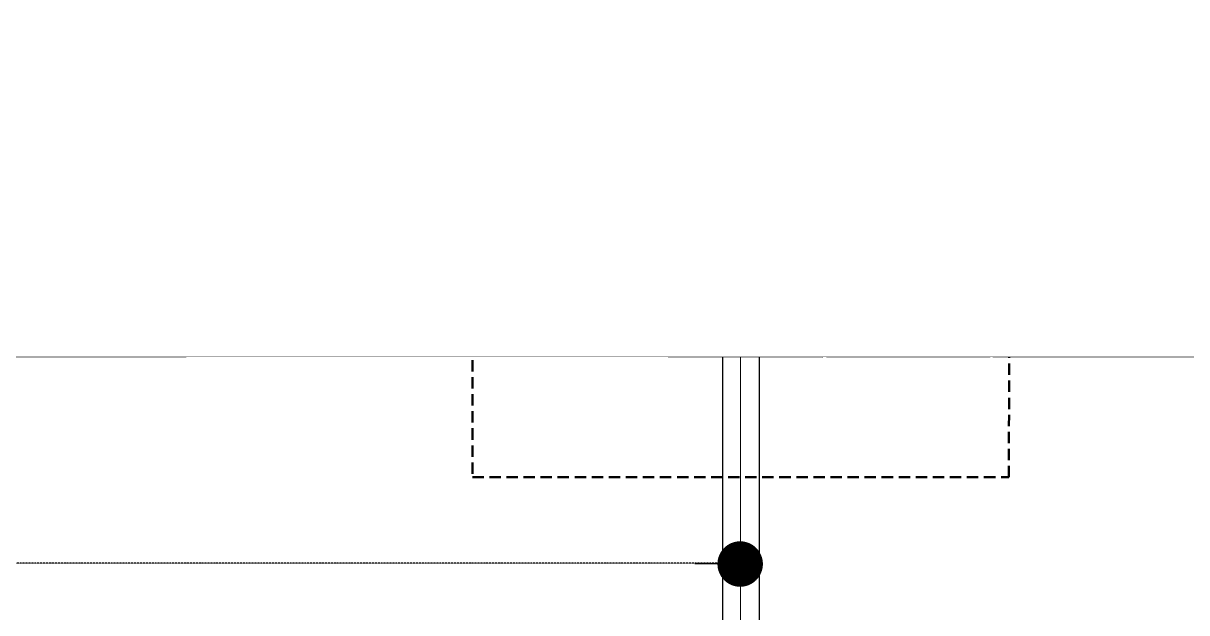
# Model space of a CAD drawing. Header units: centimetres. Extents: x -6122352 to 6876996, y -1694241 to 2592194.
# Drawn here: x 205838 to 212234, y -62065 to -58828 of the extents above; entities that cross this region are included whole.
import ezdxf
from ezdxf.xclip import XClip

# ---------------------------------------------------------------- set-up
doc = ezdxf.new("R2010")
doc.units = ezdxf.units.CM
doc.header["$MEASUREMENT"] = 0
doc.header["$XCLIPFRAME"] = 2
doc.linetypes.add('DASHED2', pattern=[0.375, 0.25, -0.125])
doc.linetypes.add('XR-AR-END-SETTING OUT PLAN$0$23585-XR-AR-END-GROUND FLOOR$0$23261-XR-AR-SI-GF$0$HIDDEN', pattern=[0.375, 0.25, -0.125])
doc.layers.add('08-Compound Wall-4', color=7, linetype='Continuous', lineweight=25, true_color=0xff4405)
doc.layers.add('23585-XR-AR-DAMAC PLOT LIMITS$0$1-End units', color=7, linetype='Continuous', lineweight=5, true_color=0xf8991e)
for name, color, linetype, lineweight in [('23585-XR-AR-DAMAC PLOT LIMITS$0$1-Mid units', 41, 'Continuous', 5), ('@ Foundations', 4, 'DASHED2', 50), ('A-ANNO-TEXT', 3, 'Continuous', 25), ('XR-AR-END-SETTING OUT PLAN$0$23585-XR-AR-END-GROUND FLOOR$0$A-FLOR-OVHD', 9, 'XR-AR-END-SETTING OUT PLAN$0$23585-XR-AR-END-GROUND FLOOR$0$23261-XR-AR-SI-GF$0$HIDDEN', 15), ('XR-AR-END-SETTING OUT PLAN$0$23585-XR-AR-END-GROUND FLOOR$0$A-GLAZ-SILL', 8, 'Continuous', 5), ('XR-AR-END-SETTING OUT PLAN$0$23585-XR-AR-END-GROUND FLOOR$0$A-GLAZ-WNDO', 232, 'Continuous', 9), ('XR-AR-END-SETTING OUT PLAN$0$23585-XR-AR-END-GROUND FLOOR$0$A-WALL', 7, 'Continuous', 30), ('XR-AR-END-SETTING OUT PLAN$0$23585-XR-AR-END-GROUND FLOOR$0$A-WALL-FNSH', 9, 'Continuous', 5), ('XR-AR-END-SETTING OUT PLAN$0$23585-XR-AR-END-GROUND FLOOR$0$S-COLS', 51, 'Continuous', 40), ('XR-AR-END-SETTING OUT PLAN$0$23585-XR-AR-END-GROUND FLOOR$0$S-COLS-PATT', 8, 'Continuous', 5), ('XR-AR-MID-SETTING OUT FOR MASTER$0$23585-XR-AR-MID-GROUND FLOOR$0$$A-GLAZ-WNDO', 232, 'Continuous', 9), ('XR-AR-MID-SETTING OUT FOR MASTER$0$23585-XR-AR-MID-GROUND FLOOR$0$A-FLOR-PATT', 8, 'Continuous', 5), ('XR-AR-MID-SETTING OUT FOR MASTER$0$23585-XR-AR-MID-GROUND FLOOR$0$A-GLAZ-SILL', 8, 'Continuous', 5), ('XR-AR-MID-SETTING OUT FOR MASTER$0$23585-XR-AR-MID-GROUND FLOOR$0$A-GLAZ-WNDO', 232, 'Continuous', 9), ('XR-AR-MID-SETTING OUT FOR MASTER$0$23585-XR-AR-MID-GROUND FLOOR$0$A-WALL', 7, 'Continuous', 30), ('XR-AR-MID-SETTING OUT FOR MASTER$0$23585-XR-AR-MID-GROUND FLOOR$0$S-COLS', 51, 'Continuous', 40)]:
    doc.layers.add(name, color=color, linetype=linetype, lineweight=lineweight)
for name, color, linetype in [('@MI-REF LAYER', 7, 'Continuous'), ('B_TH_4', 7, 'Continuous'), ('XR-AR-MID-SETTING OUT FOR MASTER$0$23585-XR-AR-MID-GROUND FLOOR$0$GS-HATCH-FLOOR TILE', 251, 'Continuous')]:
    doc.layers.add(name, color=color, linetype=linetype)

# ---------------------------------------------------------------- blocks, each defined once
blk = doc.blocks.new('23585-XR-AR-DAMAC PLOT LIMITS')
at = {"layer": '23585-XR-AR-DAMAC PLOT LIMITS$0$1-End units', "color": 251, "true_color": 0x636466}
blk.add_lwpolyline([(496564.5071, 2769023.0559), (496570.6885000002, 2769029.802300001), (496588.3835000005, 2769013.588500001), (496582.2021000003, 2769006.8421)], close=True, dxfattribs=at)
at = {"layer": '23585-XR-AR-DAMAC PLOT LIMITS$0$1-Mid units', "color": 251, "true_color": 0x636466}
blk.add_lwpolyline([(496560.4537000004, 2769018.632099999), (496564.5071, 2769023.0559), (496582.2021000003, 2769006.8421), (496578.1485000001, 2769002.418500001)], close=True, dxfattribs=at)
blk = doc.blocks.new('A$Cf093b529')
at = {"layer": 'A-ANNO-TEXT'}
blk.add_blockref('23585-XR-AR-DAMAC PLOT LIMITS', (-495391.9901121984, -2768603.441896566), dxfattribs=at)
blk = doc.blocks.new('XR-AR-END-SETTING OUT PLAN$0$23585-XR-AR-END-GROUND FLOOR$0$XR-END-GROUND FLOOR PLAN$0$A$C69996ABC')
at = {"layer": 'XR-AR-END-SETTING OUT PLAN$0$23585-XR-AR-END-GROUND FLOOR$0$A-GLAZ-SILL'}
blk.add_line((0.2499999770720933, 0.9999993968456202), (0.249999977072207, 0.0999993968456252), dxfattribs=at)
at = {"layer": 'XR-AR-END-SETTING OUT PLAN$0$23585-XR-AR-END-GROUND FLOOR$0$A-GLAZ-WNDO'}
for p, q in [((-2.292778056300904e-08, 0.9999993968456202), (-2.292778056300904e-08, 0.9499993968456231)), ((0.2499999770720933, 0.9999993968456202), (-2.292778056300904e-08, 0.9999993968456202)), ((0.1499999770722127, 0.9499993968456231), (0.1499999770722127, 0.9999993968456202)), ((0.1499999770722109, 0.999999396845622), (0.1499999770722127, 0.09999939684562342)), ((-2.292778056300904e-08, 0.9499993968456231), (0.1499999770722127, 0.9499993968456231)), ((-2.292778056300904e-08, 0.9499993968456231), (-2.292778056300904e-08, 0.1499993968456224)), ((0.1499999770722127, 0.1499993968456224), (-2.292778056300904e-08, 0.1499993968456224)), ((-2.292787470992153e-08, 0.09999939684561099), (-2.292787470992153e-08, 0.1499993968456099)), ((0.1499999770722127, 0.0999993968456252), (0.1499999770722127, 0.1499993968456224)), ((0.249999977072207, 0.0999993968456252), (-2.292778056300904e-08, 0.0999993968456252))]:
    blk.add_line(p, q, dxfattribs=at)
blk.add_lwpolyline([(-2.292779299750691e-08, 0.9499993968456231), (-2.292779299750691e-08, 0.1499993968456224), (0.04999997707220416, 0.1499993968456224), (0.04999997707220416, 0.9499993968456231)], close=True, dxfattribs=at)
blk.add_lwpolyline([(0.04999997707215442, 0.0999993968456181), (-2.292784451185526e-08, 0.0999993968456181)], dxfattribs=at)
blk = doc.blocks.new('XR-AR-END-SETTING OUT PLAN$0$23585-XR-AR-END-GROUND FLOOR$0$A$C75a8815d')
at = {"layer": 'XR-AR-END-SETTING OUT PLAN$0$23585-XR-AR-END-GROUND FLOOR$0$S-COLS', "color": 252, "lineweight": 30}
blk.add_lwpolyline([(6049.980292320251, 1200.000025510788), (6049.980292320251, 2.503395080566406e-05), (6249.980292320251, 2.574920654296875e-05), (6249.98029255867, 1200.000025510788)], close=True, dxfattribs=at)
blk = doc.blocks.new('XR-AR-END-SETTING OUT PLAN')
at = {"layer": '08-Compound Wall-4', "ltscale": 100}
blk.add_lwpolyline([(9050.103267982602, 5499.998775005341), (9050.09251640737, 1499.998362064362), (9250.094742581248, 1499.998362064362), (9250.109640672803, 5500)], dxfattribs=at)
at = {"layer": 'XR-AR-END-SETTING OUT PLAN$0$23585-XR-AR-END-GROUND FLOOR$0$A-FLOR-OVHD', "color": 8, "ltscale": 5}
for points in [[(8850.100989177823, 5750.000926971436), (9050.100988641381, 6550.001236915588)], [(8850.100989356637, 6550.001235961914), (9050.100988820195, 5750.000613689423)]]:
    blk.add_lwpolyline(points, dxfattribs=at)
at = {"layer": 'XR-AR-END-SETTING OUT PLAN$0$23585-XR-AR-END-GROUND FLOOR$0$A-WALL', "color": 8}
for p, q in [((8100.103449121118, 6650.001530170441), (9250.102083936334, 6650.001235961914)), ((8100.103448942304, 6649.995383739471), (8100.103448823094, 6549.995381832123)), ((8750.100989356637, 5750.00088596344), (8750.10135139525, 6650.001235485077)), ((9250.102083936334, 6650.001235961914), (9250.10342015326, 5500.000282287598)), ((8100.103448823094, 6549.995381832123), (8750.10098965466, 6549.995383262634)), ((8700.105231657624, 5750.00093126297), (8750.100989356637, 5750.00088596344)), ((8700.105231955647, 5500.000931739807), (8700.105231657624, 5750.00093126297)), ((9250.10342015326, 5500.000282287598), (8700.105231955647, 5500.000931739807)), ((9050.103268936276, 5500.000613689423), (9050.103544667363, 5500.000606536865))]:
    blk.add_line(p, q, dxfattribs=at)
for points in [[(9250.102083459496, 6650.001490592957), (9050.100989297032, 6650.001235485077), (9050.10098965466, 8750.000639915466), (6850.11106570065, 8750.002635478973), (6850.111066058278, 8700.0026679039), (6750.111065879464, 8700.002668380737), (6750.111065879464, 8750.000871658325), (6650.111065939069, 8750.000871658325), (6650.111065283418, 8850.002022743225), (6950.111065164208, 8850.002250671387), (6950.111065879464, 8899.99970960617), (7050.111065879464, 8899.99970817566), (7050.11106570065, 8850.002797603607), (9050.099628582597, 8850.000640392303), (9050.10098899901, 10349.9981546402), (7050.11106581986, 10349.99975156784), (7050.111065998673, 9799.999710083008), (6950.11106570065, 9799.999708652496), (6950.112433806062, 10550.00580835342), (7050.108891561627, 10550.00580835342), (7050.104876235127, 10449.99988079071), (9050.099116638303, 10449.9981546402), (9049.948119357228, 19523.36598014832), (9249.950268521905, 19523.36597967148)], [(3250.129348710179, 5499.998108386993), (7760.105232134461, 5500.00174665451), (7760.105232253671, 5750.00045633316), (3250.129348531365, 5749.997789859772)]]:
    blk.add_lwpolyline(points, close=True, dxfattribs=at)
for points in [[(6750.111065879464, 7650.002737045288), (6750.111066058278, 7800.0026679039), (6850.11106570065, 7800.002666950226), (6850.11106581986, 7750.002600669861), (7450.102789118886, 7750.002596378326), (7450.109474554658, 5750.002065181732), (7350.099751725793, 5750.002155780792), (7350.098205640912, 7650.002731323242), (6750.098205819726, 7650.002736091614)], [(9050.100989297032, 5750.000905513763), (8850.100989177823, 5750.000926971436), (8850.100989356637, 6550.001235961914), (9050.100988641381, 6550.001236915588), (9050.100989297032, 5750.000905513763)]]:
    blk.add_lwpolyline(points, dxfattribs=at)
at = {"layer": 'XR-AR-END-SETTING OUT PLAN$0$23585-XR-AR-END-GROUND FLOOR$0$A-WALL-FNSH', "color": 8}
for p, q in [((9030.100997403264, 6670.001235961914), (9030.101671114564, 8730.002635002136)), ((8080.103449121118, 6670.001235485077), (9030.100997403264, 6670.001235961914)), ((8080.103449121118, 6670.001235485077), (8080.103449121118, 6529.995382785797)), ((8080.103449121118, 6529.995382785797), (8730.100987806916, 6529.995383262634)), ((8730.100989297032, 5770.000855922699), (8730.100987806916, 6529.995383262634)), ((8680.105232074857, 5770.000784397125), (8730.100989297032, 5770.000855922699)), ((8680.105231896043, 5650.000813007355), (8680.105232074857, 5770.000784397125))]:
    blk.add_line(p, q, dxfattribs=at)
blk.add_lwpolyline([(6850.11106570065, 7800.002666950226), (6870.111065641046, 7800.002668380737), (6870.111066237092, 7770.002596378326), (7470.109485939145, 7770.002596378326), (7470.10947497189, 5770.000277042389), (7780.105232134461, 5770.001747131348), (7780.105232253671, 5650.000813484192)], dxfattribs=at)
at = {"color": 8, "xscale": 1000.000000000054, "yscale": 1000.000000000054, "zscale": 1000.000000000054, "rotation": 90}
blk.add_blockref('XR-AR-END-SETTING OUT PLAN$0$23585-XR-AR-END-GROUND FLOOR$0$XR-END-GROUND FLOOR PLAN$0$A$C69996ABC', (8780.104629173875, 5500.000836372375), dxfattribs=at)
at = {"layer": 'XR-AR-END-SETTING OUT PLAN$0$23585-XR-AR-END-GROUND FLOOR$0$S-COLS-PATT', "color": 8}
blk.add_blockref('XR-AR-END-SETTING OUT PLAN$0$23585-XR-AR-END-GROUND FLOOR$0$A$C75a8815d', (3000.129344239831, 5499.998310089111), dxfattribs=at)
blk = doc.blocks.new('END UNIT')
at = {"xscale": 0.001, "yscale": 0.001, "zscale": 0.001}
blk.add_blockref('XR-AR-END-SETTING OUT PLAN', (-9.150201729830158, 0), dxfattribs=at)
blk = doc.blocks.new('XR-AR-MID-SETTING OUT FOR MASTER$0$23585-XR-AR-MID-GROUND FLOOR$0$945-4P-1-101-GROUND FLOOR PLAN$0$XR-MIDDLE-CAR PARK HATCH')
at = {"layer": 'XR-AR-MID-SETTING OUT FOR MASTER$0$23585-XR-AR-MID-GROUND FLOOR$0$A-FLOR-PATT'}
blk.add_lwpolyline([(9250.002853021142, 100.0129149327577), (9249.99679574091, 5500.000000009181), (15050.00005108526, 5502.664669244065), (15050.00005108526, 100.450321876061)], close=True, dxfattribs=at)
blk = doc.blocks.new('XR-AR-MID-SETTING OUT FOR MASTER$0$23585-XR-AR-MID-GROUND FLOOR$0$945-4P-1-101-GROUND FLOOR PLAN$0$XR-MIDDLE-GROUND FLOOR PLAN$0$A$C70344426')
at = {"layer": 'XR-AR-MID-SETTING OUT FOR MASTER$0$23585-XR-AR-MID-GROUND FLOOR$0$A-GLAZ-SILL'}
blk.add_line((0.2499999770719823, 2.649999396845162), (0.2499999770722034, -6.03154830969288e-07), dxfattribs=at)
at = {"layer": 'XR-AR-MID-SETTING OUT FOR MASTER$0$23585-XR-AR-MID-GROUND FLOOR$0$A-GLAZ-WNDO'}
for p, q in [((-2.292779743839901e-08, 2.649999396845162), (-2.292779743839901e-08, 2.599999396845165)), ((-2.292779743839901e-08, 2.649999396845162), (0.2499999770719823, 2.649999396845162)), ((0.14999997707221, 2.599999396845165), (0.14999997707221, 2.649999396845162)), ((-2.292779743839901e-08, 2.599999396845165), (0.14999997707221, 2.599999396845165)), ((0.14999997707221, 2.599999396845165), (0.1499999770722091, -6.031548327456449e-07)), ((-2.29277832275443e-08, 1.799999396845166), (-2.29277832275443e-08, 1.749999396845167)), ((0.14999997707221, 1.799999396845166), (-2.29277832275443e-08, 1.799999396845166)), ((0.14999997707221, 1.749999396845167), (0.14999997707221, 1.799999396845166)), ((-2.29277832275443e-08, 1.749999396845167), (0.14999997707221, 1.749999396845167)), ((-2.29277832275443e-08, 0.8999993968451641), (-2.292778233936588e-08, 0.8499993968451669)), ((0.14999997707221, 0.8999993968451641), (-2.29277832275443e-08, 0.8999993968451641)), ((0.14999997707221, 0.8499993968451669), (0.14999997707221, 0.8999993968451641)), ((-2.292778233936588e-08, 0.8499993968451669), (0.14999997707221, 0.8499993968451669)), ((-2.292778233936588e-08, 0.8499993968451669), (-2.292778233936588e-08, 0.04999939684516619)), ((0.1499999770722091, 0.04999939684516619), (-2.292778233936588e-08, 0.04999939684516619)), ((-2.29278782626352e-08, -6.031548451801427e-07), (-2.29278782626352e-08, 0.04999939684515198)), ((0.1499999770722091, -6.03154830969288e-07), (0.1499999770722091, 0.04999939684516619)), ((0.2499999770722034, -6.03154830969288e-07), (-2.292778233936588e-08, -6.03154830969288e-07))]:
    blk.add_line(p, q, dxfattribs=at)
blk.add_lwpolyline([(0.04999997707220061, 1.799999396845166), (0.04999997707219972, 2.599999396845165), (-2.292779743839901e-08, 2.599999396845165), (-2.292779566204217e-08, 0.8999993968451641), (0.0499999770722015, 0.8999993968451641), (0.04999997707220061, 1.749999396845167)], dxfattribs=at)
blk.add_lwpolyline([(-2.292779566204217e-08, 0.8499993968451669), (-2.292779655022059e-08, 0.04999939684516619), (0.04999997707220061, 0.04999939684516619), (0.0499999770722015, 0.8499993968451669)], close=True, dxfattribs=at)
blk = doc.blocks.new('XR-AR-MID-SETTING OUT FOR MASTER$0$23585-XR-AR-MID-GROUND FLOOR$0$A$C08698786')
at = {"layer": 'XR-AR-MID-SETTING OUT FOR MASTER$0$23585-XR-AR-MID-GROUND FLOOR$0$S-COLS', "color": 252, "lineweight": 30}
blk.add_lwpolyline([(-99.99135446548462, 6699.998335123062), (-99.99135446548462, 5499.998335123062), (100.0086455345154, 5499.998334884644), (100.0086455345154, 6699.998334646225)], close=True, dxfattribs=at)
blk = doc.blocks.new('XR-AR-MID-SETTING OUT FOR MASTER')
at = {"layer": 'XR-AR-MID-SETTING OUT FOR MASTER$0$23585-XR-AR-MID-GROUND FLOOR$0$A-WALL', "color": 8}
for points in [[(99.99999931454659, 19472.65428209305), (-99.99999925494194, 19472.65428256989), (-99.998236566782, 5500.00000667572), (100.0017631351948, 5500.000006198883), (99.9995484650135, 8850.141927242279), (1100.048611491919, 8850.10940027237), (1100.048611015081, 8950.109399795532), (100.03925588727, 8950.072475910187), (100.0088088810444, 10949.9982419014), (2099.951952844858, 10949.99824142456), (2099.998660355806, 9950.143901348114), (2199.988806992769, 9950.143900871277), (2200.057162195444, 11149.97698402405), (2100.075846284628, 11149.97698354721), (2100.039519578218, 11049.97698402405), (100.0088088810444, 11049.99824142456)], [(4249.99788531661, 5499.997992992401), (3049.999798089266, 5499.998546600342), (3049.999915927649, 5749.998607635498), (4000.1953599751, 5749.998309612274), (4000.194991916418, 8849.999089241028), (3300.031373769045, 8849.999089241028), (3300.03137382865, 8950.028236865997), (3399.980282574892, 8950.188519954681), (3400.07691988349, 9927.598960876465), (3649.996516317129, 9927.59895992279), (3650.010299950838, 9100.016639709473), (4249.999546438456, 9099.986570835114)], [(99.9999164044857, 5750.000005722046), (399.9999158680439, 5750.00000667572), (399.9998005926609, 5499.999855995178), (99.99991658329964, 5500.000007152557)]]:
    blk.add_lwpolyline(points, close=True, dxfattribs=at)
at = {"layer": '08-Compound Wall-4', "ltscale": 100}
blk.add_blockref('XR-AR-MID-SETTING OUT FOR MASTER$0$23585-XR-AR-MID-GROUND FLOOR$0$945-4P-1-101-GROUND FLOOR PLAN$0$XR-MIDDLE-CAR PARK HATCH', (-9150.000085264444, 0.1875896453857422), dxfattribs=at)
at = {"layer": 'XR-AR-MID-SETTING OUT FOR MASTER$0$23585-XR-AR-MID-GROUND FLOOR$0$$A-GLAZ-WNDO', "color": 8, "xscale": -1000.000000000001, "yscale": 1000.000000000001, "zscale": 1000.000000000001, "rotation": 270}
blk.add_blockref('XR-AR-MID-SETTING OUT FOR MASTER$0$23585-XR-AR-MID-GROUND FLOOR$0$945-4P-1-101-GROUND FLOOR PLAN$0$XR-MIDDLE-GROUND FLOOR PLAN$0$A$C70344426', (400.0005185902119, 5499.999113082886), dxfattribs=at)
at = {"layer": 'XR-AR-MID-SETTING OUT FOR MASTER$0$23585-XR-AR-MID-GROUND FLOOR$0$GS-HATCH-FLOOR TILE', "color": 8}
blk.add_blockref('XR-AR-MID-SETTING OUT FOR MASTER$0$23585-XR-AR-MID-GROUND FLOOR$0$A$C08698786', (-1.490116119384766e-07, 0), dxfattribs=at)
blk = doc.blocks.new('MID UNIT')
at = {"xscale": 0.001, "yscale": 0.001, "zscale": 0.001}
blk.add_blockref('XR-AR-MID-SETTING OUT FOR MASTER', (0, 0), dxfattribs=at)
blk = doc.blocks.new('TH_4')
at = {"xscale": -1}
blk.add_blockref('END UNIT', (495826.3053798428, 2769130.514097063), dxfattribs=at)
blk.add_blockref('MID UNIT', (495826.3053798475, 2769130.514097063), dxfattribs=at)
blk = doc.blocks.new('A$C780da55d')
at = {"layer": 'B_TH_4', "xscale": 1.000039159572381, "yscale": 1.000039159572381, "zscale": 1.000039159572381}
blk.add_blockref('TH_4', (-495814.0704651335, -2769239.302089663), dxfattribs=at)
blk = doc.blocks.new('23585-XR-AR-MALDIVE-2$0$TH_4')
blk.add_blockref('A$C780da55d', (495794.655359471, 2769130.864096801))
at = {"layer": '@ Foundations', "linetype": 'DASHED2', "ltscale": 0.25}
blk.add_lwpolyline([(495827.7803292943, 2769140.401759291), (495824.8303292943, 2769140.401759291), (495824.8303292943, 2769135.35175929), (495827.7803292943, 2769135.35175929)], close=True, dxfattribs=at)
blk = doc.blocks.new('_Dot')
at = {"color": 0, "linetype": 'ByBlock', "lineweight": -2}
blk.add_line((-0.5, 0), (-1, 0), dxfattribs=at)
at = {"color": 0, "linetype": 'ByBlock', "const_width": 0.5}
blk.add_lwpolyline([(-0.25, 0, 1), (0.25, 0, 1)], format="xyb", close=True, dxfattribs=at)

msp = doc.modelspace()

# ---------------------------------------------------------------- hatches: boundary and pattern name
at = {"layer": '@MI-REF LAYER'}
h = msp.add_hatch(dxfattribs=at)
h.set_pattern_fill('ANSI31', color=256, scale=1999.999998458916, angle=186.7183412143764)
h.set_pattern_definition([(231.7183412143764, (-2377109729.195271, -1504175463.930205), (196.2436825049419, -154.8819453021617), [])])
h.paths.add_polyline_path([(185884.6715834287, -46681.40560717499), (185884.8593995727, -46380.77600491101), (179634.6139010842, -46379.67055957575), (179632.1382690322, -60653.50144848632), (215933.6997599442, -60659.92188748159), (215936.2689791673, -46386.09101481708), (209686.0234803202, -46384.98557276461), (209686.1049557264, -46685.61522341198)])

# ---------------------------------------------------------------- block references
at = {"layer": '@MI-REF LAYER', "xscale": 1000, "yscale": 1000, "zscale": 1000, "rotation": 312.4882903633292}
msp.add_blockref('A$Cf093b529', (-891608.7329339073, 539022.7201118186), dxfattribs=at)

# ---------------------------------------------------------------- next in the draw order: block references
at = {"layer": '@MI-REF LAYER'}
ref = msp.add_blockref('23585-XR-AR-MALDIVE-2$0$TH_4', (-496106275.9210143, -2769108935.991403), dxfattribs=dict(at, xscale=1000, yscale=1000, zscale=1000, rotation=359.9898664398141))
XClip(ref).set_block_clipping_path([(495793.21421567374, 2769130.487053152), (495835.39423026494, 2769130.4882593695), (495835.3953074047, 2769154.4277864527), (495826.2929217287, 2769154.427015274), (495820.292919582, 2769154.4203127185), (495814.2927807572, 2769154.413757472), (495808.29278212436, 2769154.40705492), (495802.2927810352, 2769154.4003523667), (495793.21529314085, 2769154.427090823)])

# ---------------------------------------------------------------- next in the draw order: linework, layer by layer
at = {"layer": '@MI-REF LAYER', "const_width": 5}
msp.add_lwpolyline([(179632.1382690355, -60653.50144848984), (179634.6139012323, -46379.67055967696), (185884.8593998764, -46380.77600465932), (185884.6715835397, -46681.40560708704), (209686.1049558916, -46685.61522326384), (209686.0234805245, -46384.98557259381), (215936.2689792054, -46386.0910148587), (215933.6997602222, -60659.92188721854)], close=True, dxfattribs=at)
at = {"layer": '@MI-REF LAYER', "linetype": 'DASHED2', "extrusion": (2.533913824399496e-12, 6.924064542427621e-09, 1), "elevation": 20.83344834433924}
msp.add_lwpolyline([(209778.8247803776, -61792.82455329144), (199754.9284824767, -61791.65255384872), (199199.2290339288, -61054.04606692916)], dxfattribs=at)

# ---------------------------------------------------------------- next in the draw order: block references
at = {"layer": '@MI-REF LAYER', "extrusion": (1.612682096279473e-12, 6.9240648182754e-09, 1), "xscale": 249.9999999999999, "yscale": 249.9999999999999, "zscale": 249.9999999999999, "rotation": 359.9417982431974}
msp.add_blockref('_Dot', (209779.2166482962, -61797.79284865243, 20.8334481550465), dxfattribs=at)

# ---------------------------------------------------------------- next in the draw order: wipeouts: each hides what was drawn before it
at = {"color": 10}
msp.add_wipeout([(185884.67158342872, -46681.40560717498), (185884.85939957266, -46380.77600491098), (179634.6139010842, -46379.670559575745), (179632.13826903224, -60653.50144848629), (215933.69975994414, -60659.92188748157), (215936.26897916727, -46386.09101481706), (209686.02348032017, -46384.9855727646), (209686.1049557264, -46685.61522341199)], dxfattribs=at).dxf.layer = '@MI-REF LAYER'

# ---------------------------------------------------------------- next in the draw order: wipeouts: each hides what was drawn before it
msp.add_wipeout([(207233.53334555717, -56040.58725375097), (214203.0168898888, -56033.63250879894), (214206.70906450617, -59733.63066582984), (207237.22551928295, -59740.58541334235)]).dxf.layer = '@MI-REF LAYER'

doc.saveas('drawing.dxf')
